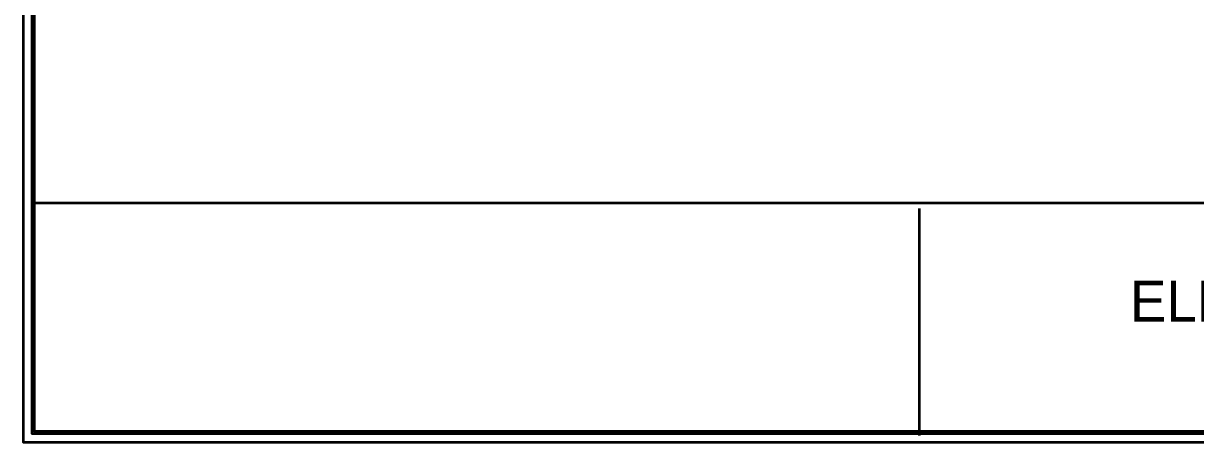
# Model space of a CAD drawing. Header units: millimetres. Extents: x -3207095 to 15275363, y 3702017 to 4798027.
# Drawn here: x 683730 to 686597, y 4468345 to 4469369 of the extents above; entities that cross this region are included whole.
import ezdxf

# ---------------------------------------------------------------- set-up
doc = ezdxf.new("R2010")
doc.units = ezdxf.units.MM
doc.layers.add('DUVAR', color=7, linetype='Continuous', lineweight=35)
doc.layers.add('LOGO', color=7, linetype='Continuous')

msp = doc.modelspace()

# ---------------------------------------------------------------- linework, layer by layer
at = {"layer": 'DUVAR'}
for p, q in [((690902.9, 4468929.9), (683757.5, 4468929.9)), ((685921.2, 4468916.7), (685921.2, 4468362.2))]:
    msp.add_line(p, q, dxfattribs=at)
for points in [[(683730.2, 4473145.3), (690930.2, 4473145.3), (690930.2, 4468345.3), (683730.2, 4468345.3)], [(683751.2, 4473124.3), (690909.2, 4473124.3), (690909.2, 4468366.3), (683751.2, 4468366.3)], [(683757.5, 4473118), (690902.9, 4473118), (690902.9, 4468372.6), (683757.5, 4468372.6)]]:
    msp.add_lwpolyline(points, close=True, dxfattribs=at)

# ---------------------------------------------------------------- texts
at = {"layer": 'LOGO', "insert": (686436.9, 4468740.7), "char_height": 100, "width": 2088.885, "attachment_point": 1}
msp.add_mtext('{\\fGoudy Old Style|b0|i0|c0|p18;ELECTRICAL & ELV PLAN -FF}', dxfattribs=at)

doc.saveas('drawing.dxf')
